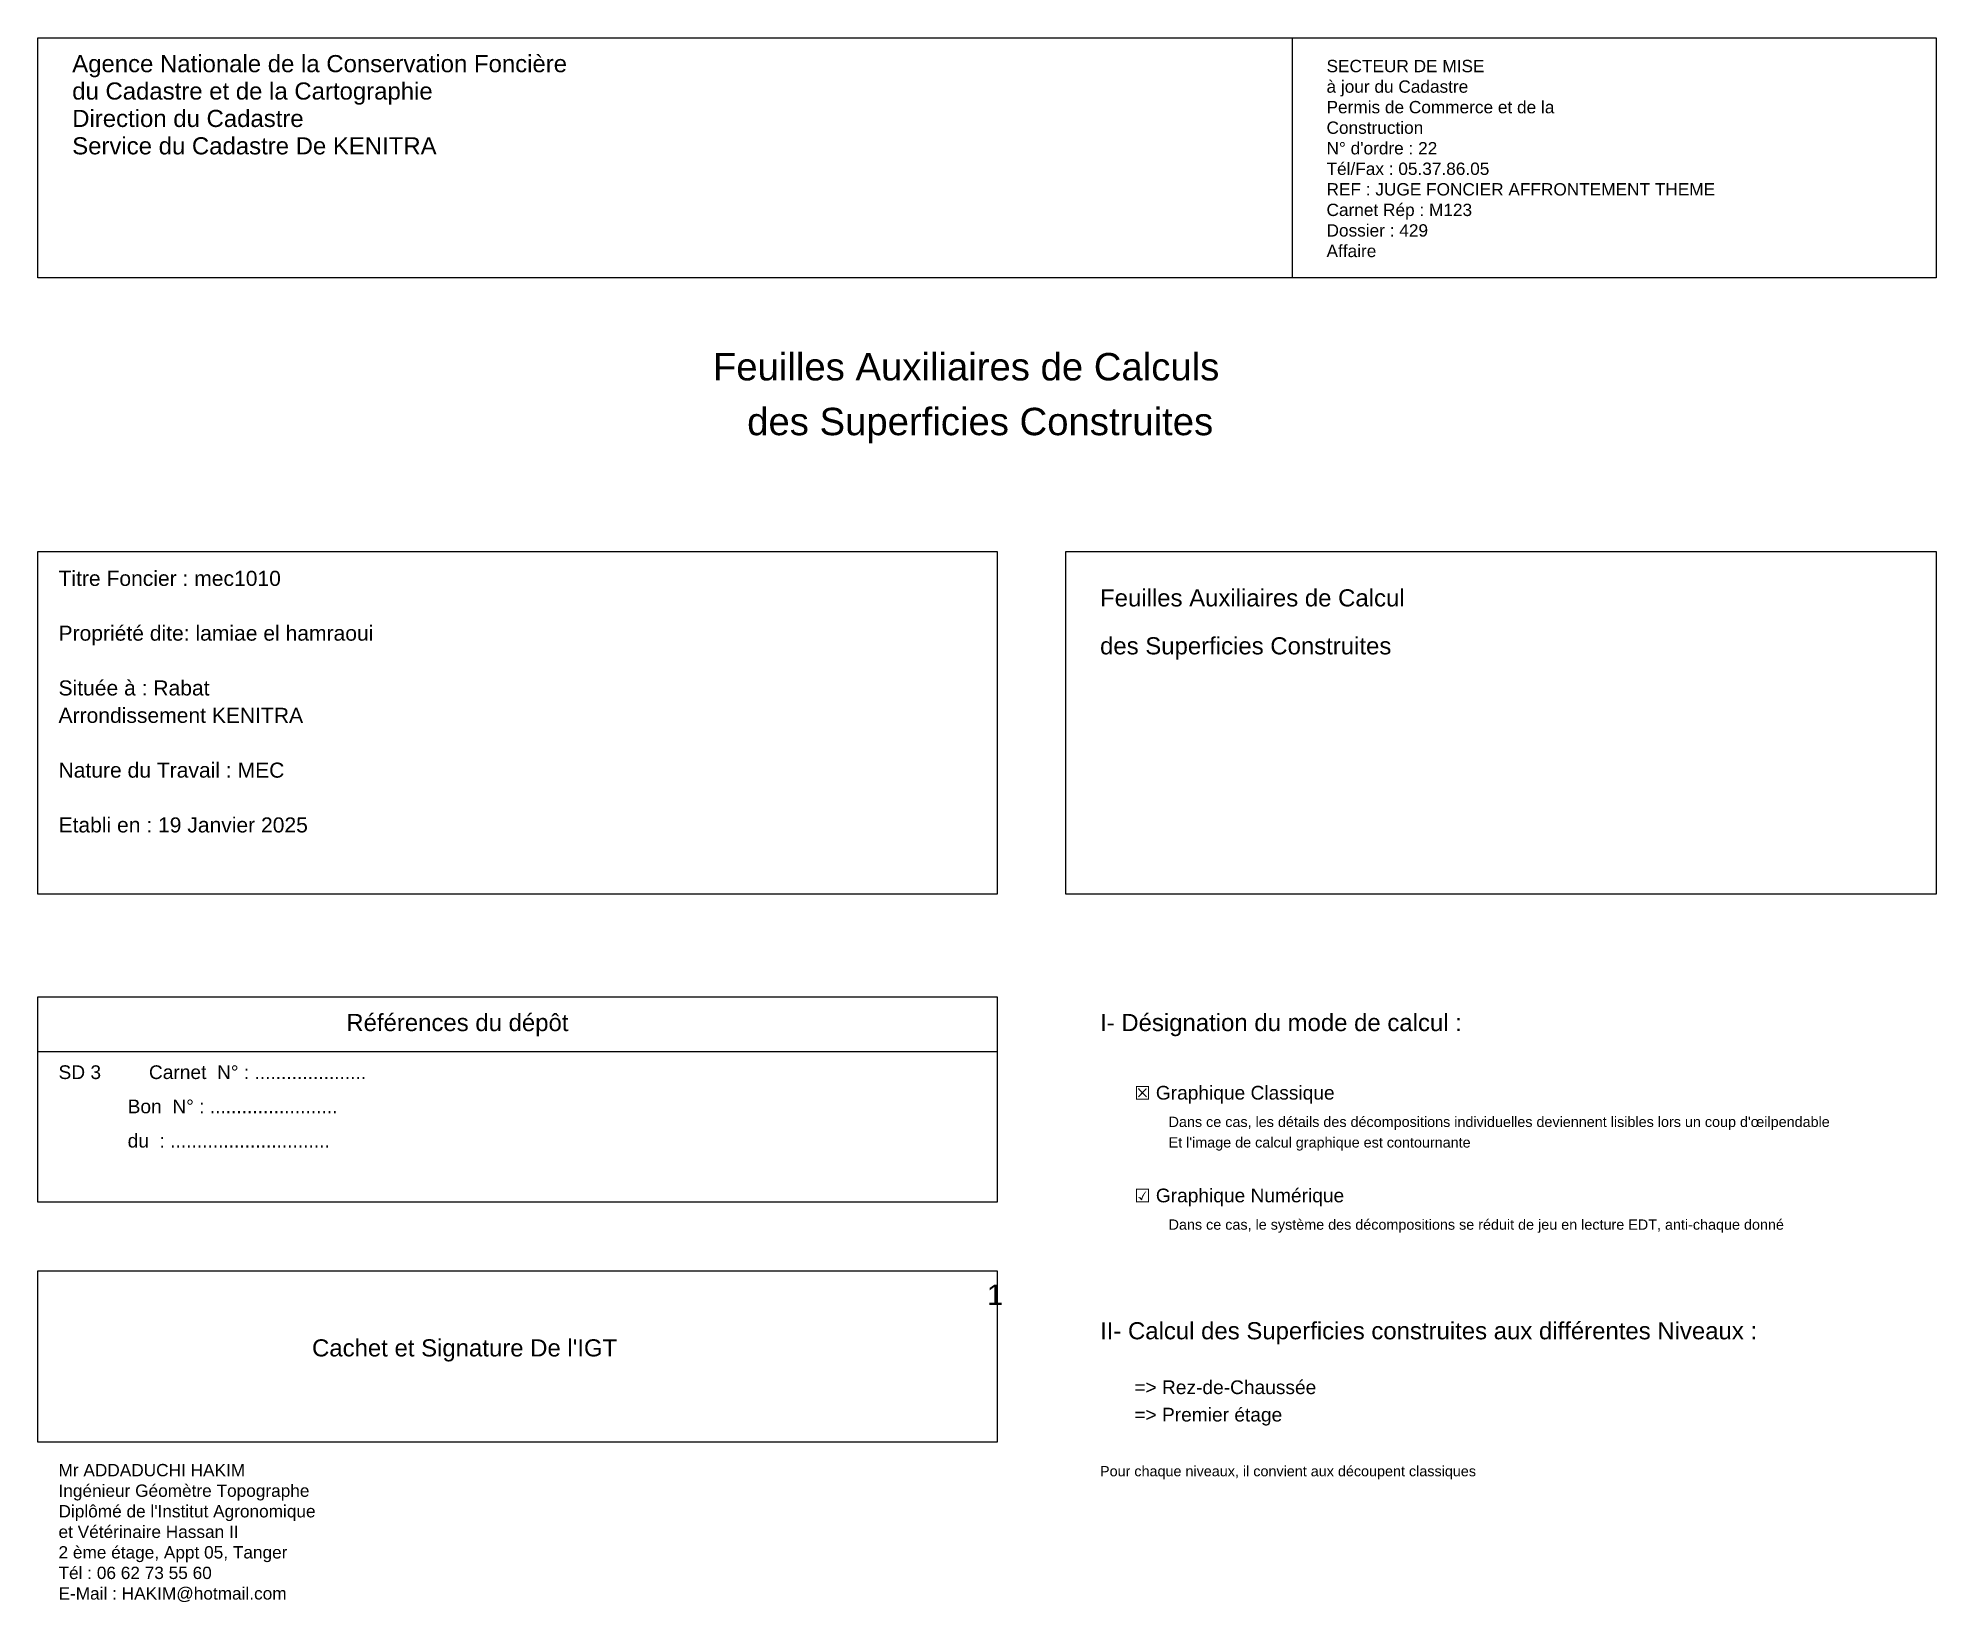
# Model space of a CAD drawing. Header units: millimetres. Extents: x 10 to 377468, y -28 to 378979.
# Drawn here: x 10 to 287, y -28.4 to 200 of the extents above.
import ezdxf

# ---------------------------------------------------------------- set-up
doc = ezdxf.new("R2010")
doc.units = ezdxf.units.MM
for name, color, linetype in [('CADRE', 7, 'Continuous'), ('TABLEAU', 3, 'Continuous'), ('TEXTE', 2, 'Continuous'), ('TITRE', 1, 'Continuous')]:
    doc.layers.add(name, color=color, linetype=linetype)
doc.styles.get("Standard").update_dxf_attribs({"font": 'arial.ttf'})

msp = doc.modelspace()

# ---------------------------------------------------------------- linework, layer by layer
at = {"layer": 'CADRE'}
msp.add_line((193.05, 200), (193.05, 165), dxfattribs=at)
for points in [[(10, 200), (287, 200), (287, 165), (10, 165), (10, 200)], [(10, 125), (150, 125), (150, 75), (10, 75), (10, 125)], [(160, 125), (287, 125), (287, 75), (160, 75), (160, 125)], [(10, 20), (150, 20), (150, -5), (10, -5), (10, 20)]]:
    msp.add_lwpolyline(points, dxfattribs=at)
at = {"layer": 'TABLEAU'}
msp.add_line((10, 52), (150, 52), dxfattribs=at)
msp.add_lwpolyline([(10, 60), (150, 60), (150, 30), (10, 30), (10, 60)], dxfattribs=at)

# ---------------------------------------------------------------- texts
at = {"layer": 'TEXTE'}
for s, height, p in [('Agence Nationale de la Conservation Foncière', 2.5, (15, 195)), ('SECTEUR DE MISE', 1.8, (198.05, 195)), ('à jour du Cadastre', 1.8, (198.05, 192)), ('du Cadastre et de la Cartographie', 2.5, (15, 191)), ('Direction du Cadastre', 2.5, (15, 187)), ('Permis de Commerce et de la', 1.8, (198.05, 189)), ('Service du Cadastre De KENITRA', 2.5, (15, 183)), ('Construction', 1.8, (198.05, 186)), ("N° d'ordre : 22", 1.8, (198.05, 183)), ('Tél/Fax : 05.37.86.05', 1.8, (198.05, 180)), ('REF : JUGE FONCIER AFFRONTEMENT THEME', 1.8, (198.05, 177)), ('Carnet Rép : M123', 1.8, (198.05, 174)), ('Dossier : 429', 1.8, (198.05, 171)), ('Affaire', 1.8, (198.05, 168)), ('Titre Foncier : mec1010', 2.2, (13, 120)), ('Feuilles Auxiliaires de Calcul', 2.5, (165, 117)), ('Propriété dite: lamiae el hamraoui', 2.2, (13, 112)), ('des Superficies Construites', 2.5, (165, 110)), ('Située à : Rabat', 2.2, (13, 104)), ('Arrondissement KENITRA', 2.2, (13, 100)), ('Nature du Travail : MEC', 2.2, (13, 92)), ('Etabli en : 19 Janvier 2025', 2.2, (13, 84)), ('Références du dépôt', 2.5, (55, 55)), ('I- Désignation du mode de calcul :', 2.5, (165, 55)), ('SD 3         Carnet  N° : .....................', 2, (13, 48)), ('☒ Graphique Classique', 2, (170, 45)), ('             Bon  N° : ........................', 2, (13, 43)), ("Dans ce cas, les détails des décompositions individuelles deviennent lisibles lors un coup d'œilpendable", 1.5, (175, 41)), ('             du  : ..............................', 2, (13, 38)), ("Et l'image de calcul graphique est contournante", 1.5, (175, 38)), ('☑ Graphique Numérique', 2, (170, 30)), ('Dans ce cas, le système des décompositions se réduit de jeu en lecture EDT, anti-chaque donné', 1.5, (175, 26)), ('1', 3, (148.5, 15)), ('II- Calcul des Superficies construites aux différentes Niveaux :', 2.5, (165, 10)), ("Cachet et Signature De l'IGT", 2.5, (50, 7.5)), ('=> Rez-de-Chaussée', 2, (170, 2)), ('=> Premier étage', 2, (170, -2)), ('Mr ADDADUCHI HAKIM', 1.8, (13, -10)), ('Ingénieur Géomètre Topographe', 1.8, (13, -13)), ('Pour chaque niveaux, il convient aux découpent classiques', 1.5, (165, -10)), ("Diplômé de l'Institut Agronomique", 1.8, (13, -16)), ('et Vétérinaire Hassan II', 1.8, (13, -19)), ('2 ème étage, Appt 05, Tanger', 1.8, (13, -22)), ('Tél : 06 62 73 55 60', 1.8, (13, -25)), ('E-Mail : HAKIM@hotmail.com', 1.8, (13, -28))]:
    msp.add_text(s, height=height, dxfattribs=at).set_placement(p)
at = {"layer": 'TITRE'}
for s, p in [('Feuilles Auxiliaires de Calculs', (108.5, 150)), ('des Superficies Construites', (113.5, 142))]:
    msp.add_text(s, height=4, dxfattribs=at).set_placement(p)

doc.saveas('drawing.dxf')
